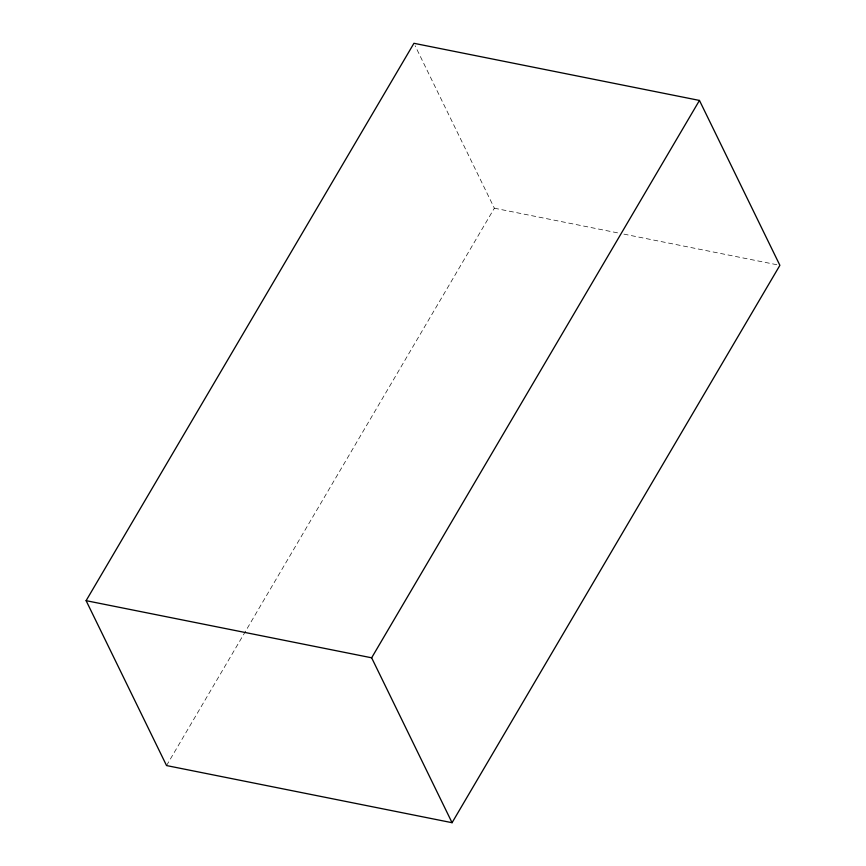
<?xml version="1.0" encoding="UTF-8"?>
<svg xmlns="http://www.w3.org/2000/svg" width="866" height="866" viewBox="0 0 866 866"><rect width="100%" height="100%" fill="white"/><g stroke="black" fill="none" stroke-linecap="round" stroke-linejoin="round"><path stroke-width="0.65" stroke-dasharray="4.33 3.25" d="M166.543 765.566L494.356 208.197L415.117 45.725M494.356 208.197L618.616 233.062M623.899 234.123L777.246 264.801"/><path stroke-width="1.3" d="M86.113 600.668L413.937 43.3L699.457 100.434L779.887 265.332L452.063 822.7L166.543 765.566L86.113 600.668L371.644 657.803L452.063 822.7M371.644 657.803L699.457 100.434"/></g></svg>
